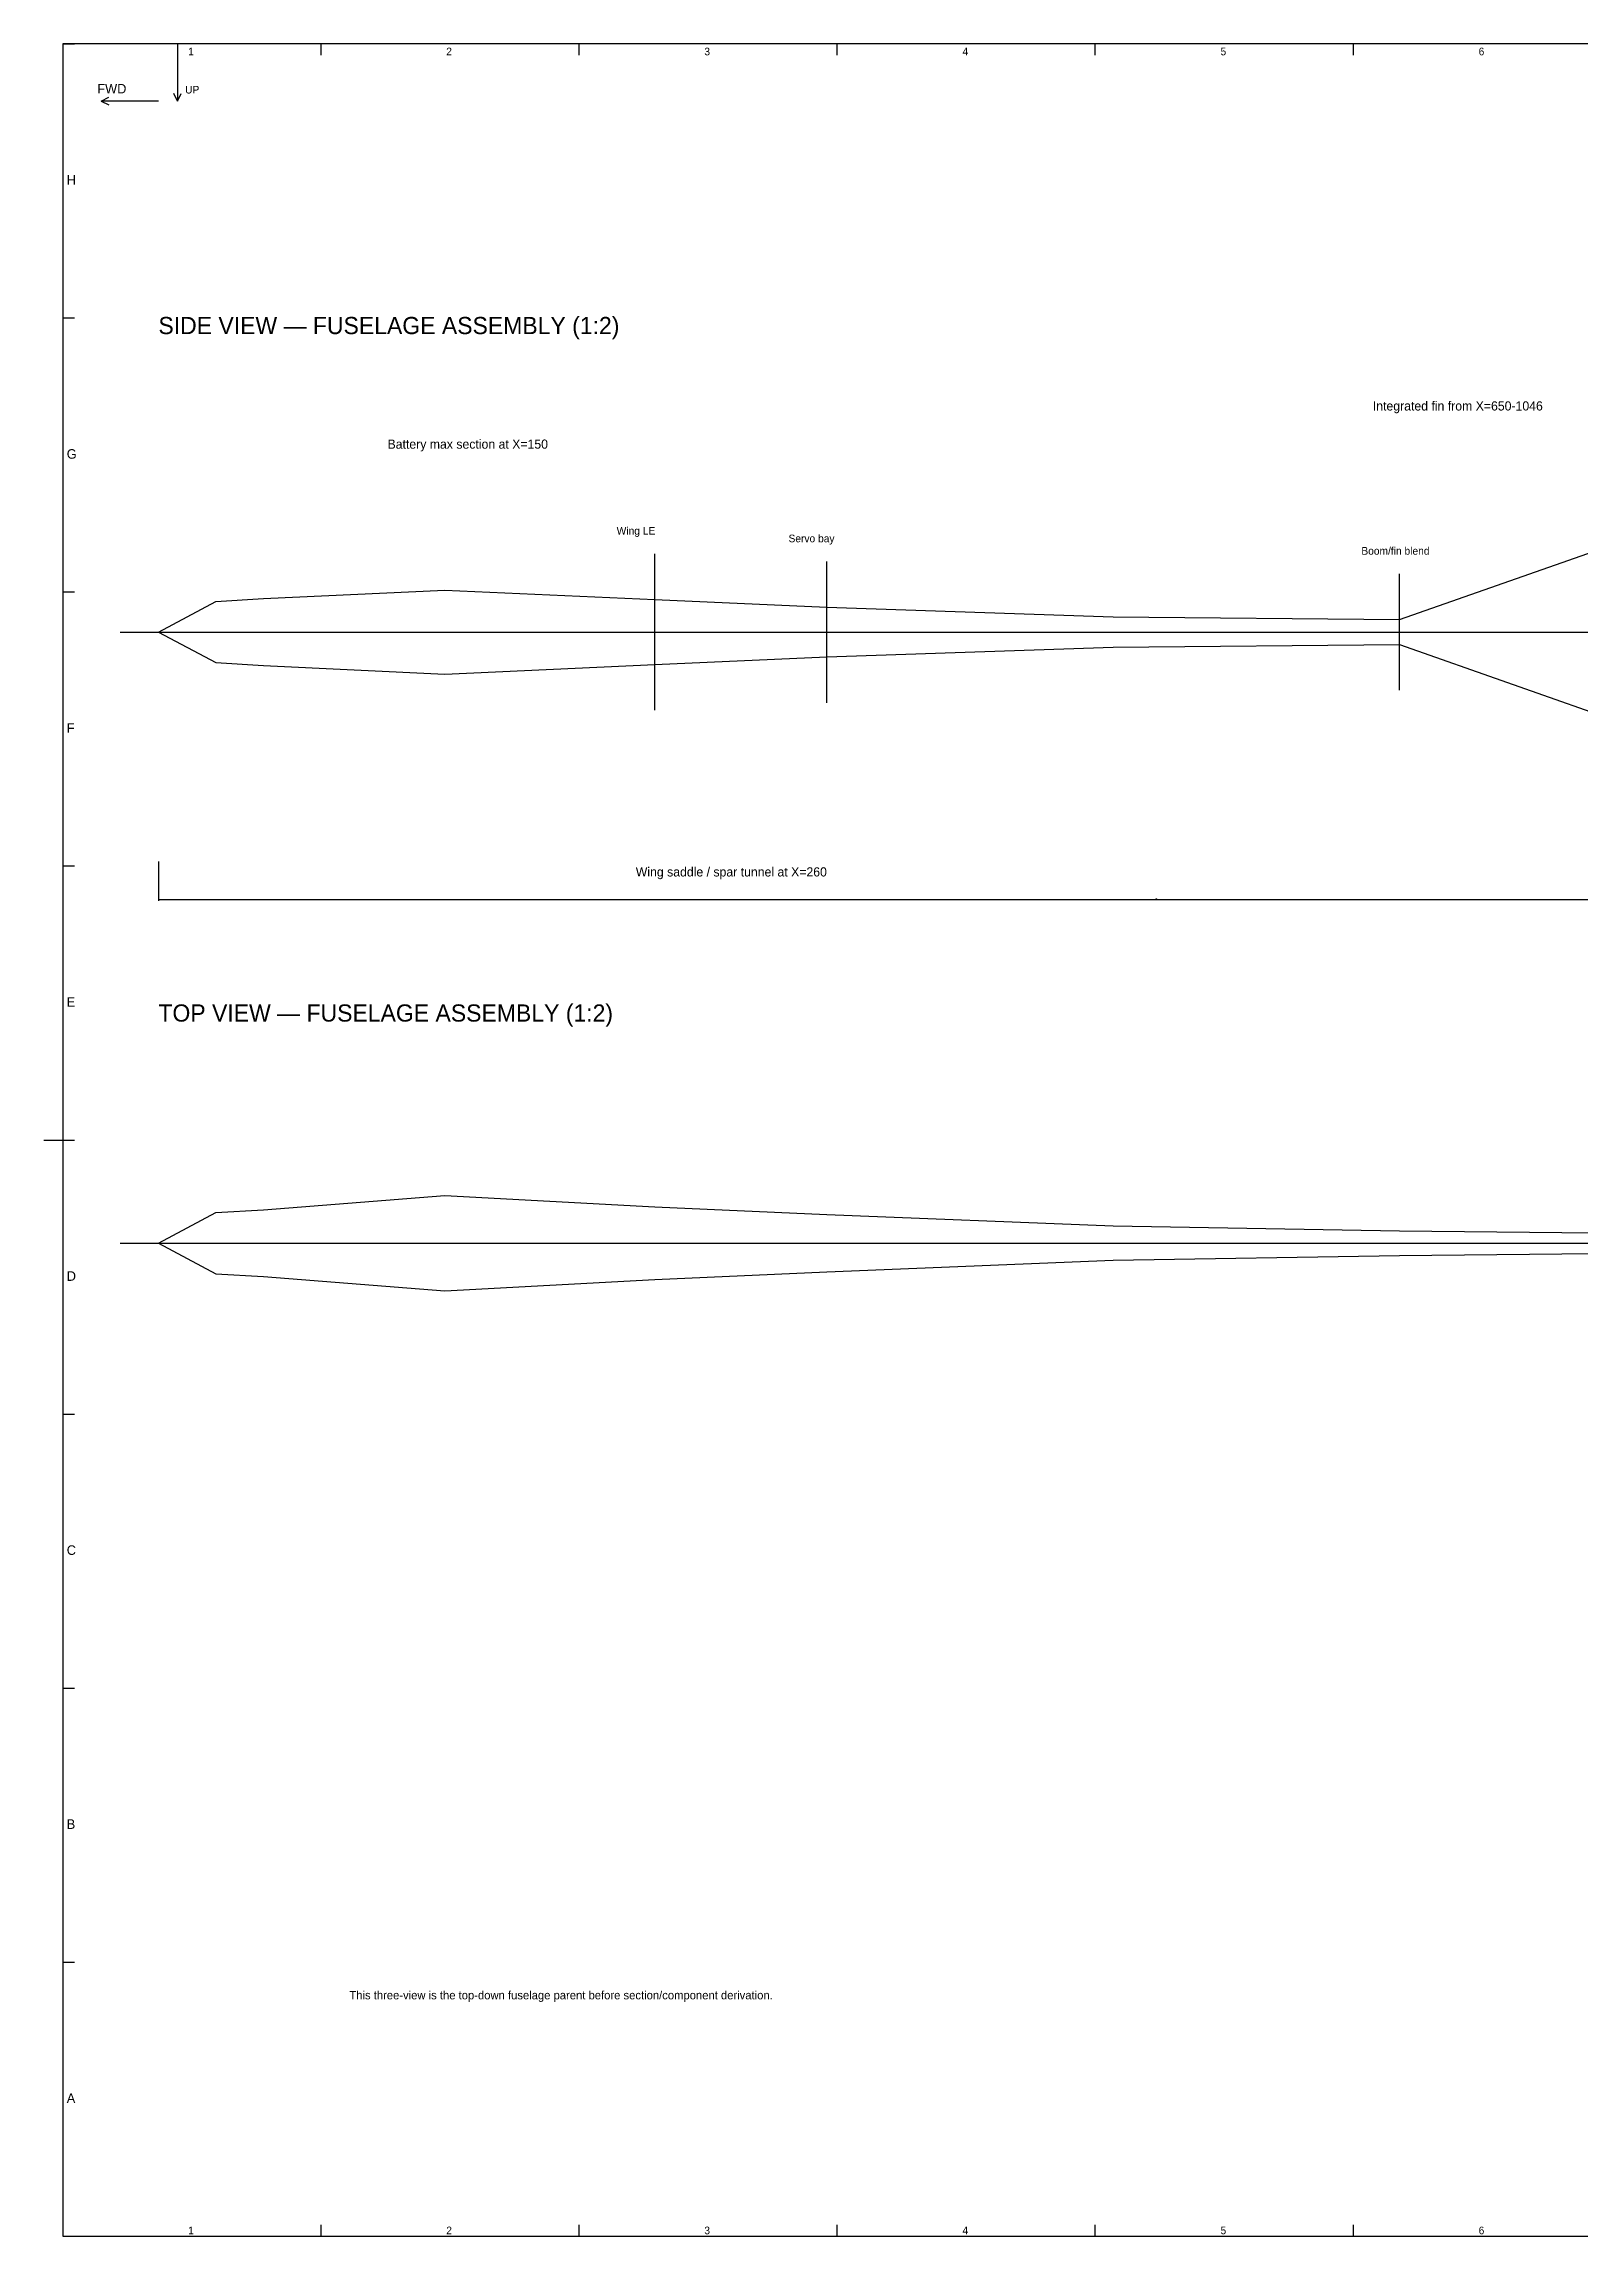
# Model space of a CAD drawing. Header units: metres. Extents: x 15 to 836, y 5 to 589.
# Drawn here: x 15 to 417, y 10 to 584 of the extents above; entities that cross this region are included whole.
import ezdxf

# ---------------------------------------------------------------- set-up
doc = ezdxf.new("R2010")
doc.units = ezdxf.units.M
for name, color, linetype in [('BORDER', 7, 'Continuous'), ('CENTERLINE', 5, 'Continuous'), ('DIMENSION', 1, 'Continuous'), ('ORIENTATION', 7, 'Continuous'), ('OUTLINE', 7, 'Continuous'), ('SECTION', 4, 'Continuous'), ('TEXT', 7, 'Continuous')]:
    doc.layers.add(name, color=color, linetype=linetype)
doc.styles.add('OpenSansCondensed-Light', font='OpenSansCondensed-Light.ttf')
doc.dimstyles.new('EZDXF', dxfattribs={"dimtxt": 0.25, "dimasz": 0.175, "dimexe": 0.375, "dimexo": 0.125, "dimgap": 0.1, "dimtad": 1, "dimlfac": 100, "dimzin": 12, "dimdsep": 46, "dimtxsty": 'OpenSansCondensed-Light', "dimblk": 'ARCHTICK', "dimcen": 2.5, "dimazin": 3, "dimtfac": 0.5, "dimtmove": 2, "dimatfit": 3})

# ---------------------------------------------------------------- blocks, each defined once
blk = doc.blocks.new('_ARCHTICK')
at = {"color": 0, "linetype": 'BYBLOCK', "const_width": 0.15}
blk.add_lwpolyline([(-0.5, -0.5), (0.5, 0.5)], dxfattribs=at)

msp = doc.modelspace()

# ---------------------------------------------------------------- linework, layer by layer
at = {"layer": 'BORDER'}
for p, q in [((831, 584), (20, 584)), ((20, 584), (20, 10)), ((20, 584), (23, 584)), ((87.58333, 581), (87.58333, 584)), ((155.16667, 581), (155.16667, 584)), ((222.75, 581), (222.75, 584)), ((290.33333, 581), (290.33333, 584)), ((357.91667, 581), (357.91667, 584)), ((20, 512.25), (23, 512.25)), ((20, 440.5), (23, 440.5)), ((20, 368.75), (23, 368.75)), ((15, 297), (20, 297)), ((20, 297), (23, 297)), ((20, 225.25), (23, 225.25)), ((20, 153.5), (23, 153.5)), ((20, 81.75), (23, 81.75)), ((87.58333, 10), (87.58333, 13)), ((155.16667, 10), (155.16667, 13)), ((222.75, 10), (222.75, 13)), ((290.33333, 10), (290.33333, 13)), ((357.91667, 10), (357.91667, 13)), ((20, 10), (831, 10))]:
    msp.add_line(p, q, dxfattribs=at)
at = {"layer": 'CENTERLINE'}
for p, q in [((35, 430), (585, 430)), ((35, 270), (585, 270))]:
    msp.add_line(p, q, dxfattribs=at)
at = {"layer": 'ORIENTATION'}
for p, q in [((50, 584), (50, 569)), ((30, 569), (32, 570)), ((45, 569), (30, 569)), ((30, 569), (32, 568)), ((50, 569), (49, 571)), ((50, 569), (51, 571))]:
    msp.add_line(p, q, dxfattribs=at)
at = {"layer": 'OUTLINE'}
for p, q in [((370, 433.25), (478, 471.25)), ((45, 430), (60, 438)), ((60, 438), (72.5, 438.75)), ((72.5, 438.75), (120, 441)), ((120, 441), (175, 438.5)), ((175, 438.5), (220, 436.5)), ((220, 436.5), (295, 434)), ((295, 434), (370, 433.25)), ((45, 430), (60, 422)), ((220, 423.5), (295, 426)), ((295, 426), (370, 426.75)), ((370, 426.75), (478, 388.75)), ((60, 422), (72.5, 421.25)), ((72.5, 421.25), (120, 419)), ((120, 419), (175, 421.5)), ((175, 421.5), (220, 423.5)), ((72.5, 278.75), (120, 282.5)), ((120, 282.5), (175, 279.5)), ((45, 270), (60, 278)), ((60, 278), (72.5, 278.75)), ((175, 279.5), (220, 277.5)), ((220, 277.5), (295, 274.5)), ((45, 270), (60, 262)), ((295, 274.5), (370, 273.25)), ((370, 273.25), (478, 272.125)), ((220, 262.5), (295, 265.5)), ((295, 265.5), (370, 266.75)), ((370, 266.75), (478, 267.875)), ((60, 262), (72.5, 261.25)), ((72.5, 261.25), (120, 257.5)), ((120, 257.5), (175, 260.5)), ((175, 260.5), (220, 262.5))]:
    msp.add_line(p, q, dxfattribs=at)
at = {"layer": 'SECTION'}
for p, q in [((175, 409.5), (175, 450.5)), ((220, 411.5), (220, 448.5)), ((370, 414.75), (370, 445.25))]:
    msp.add_line(p, q, dxfattribs=at)

# ---------------------------------------------------------------- texts
at = {"layer": 'BORDER'}
for s, height, p in [('1', 2, (52.79167, 581)), ('2', 2, (120.375, 581)), ('3', 2, (187.95833, 581)), ('4', 2, (255.54167, 581)), ('5', 2, (323.125, 581)), ('6', 2, (390.70833, 581)), ('H', 2.5, (21, 547.125)), ('G', 2.5, (21, 475.375)), ('F', 2.5, (21, 403.625)), ('E', 2.5, (21, 331.875)), ('D', 2.5, (21, 260.125)), ('C', 2.5, (21, 188.375)), ('B', 2.5, (21, 116.625)), ('A', 2.5, (21, 44.875)), ('1', 2, (52.79167, 10.5)), ('2', 2, (120.375, 10.5)), ('3', 2, (187.95833, 10.5)), ('4', 2, (255.54167, 10.5)), ('5', 2, (323.125, 10.5)), ('6', 2, (390.70833, 10.5))]:
    msp.add_text(s, height=height, dxfattribs=at).set_placement(p)
at = {"layer": 'ORIENTATION'}
for s, height, p in [('FWD', 2.5, (29, 571)), ('UP', 2, (52, 571))]:
    msp.add_text(s, height=height, dxfattribs=at).set_placement(p)
at = {"layer": 'TEXT'}
for s, height, p in [('SIDE VIEW — FUSELAGE ASSEMBLY (1:2)', 4.5, (45, 508)), ('Integrated fin from X=650-1046', 2.4, (363, 488)), ('Battery max section at X=150', 2.4, (105, 478)), ('Wing LE', 2, (165, 455.5)), ('Servo bay', 2, (210, 453.5)), ('Boom/fin blend', 2, (360, 450.25)), ('Wing saddle / spar tunnel at X=260', 2.4, (170, 366)), ('TOP VIEW — FUSELAGE ASSEMBLY (1:2)', 4.5, (45, 328)), ('This three-view is the top-down fuselage parent before section/component derivation.', 2.2, (95, 72))]:
    msp.add_text(s, height=height, dxfattribs=at).set_placement(p)

# ---------------------------------------------------------------- dimensions: what is measured, and where the dimension line sits
at = {"layer": 'DIMENSION'}
msp.add_linear_dim(base=(45, 360), p1=(45, 370), p2=(568, 370), dimstyle='EZDXF', dxfattribs=at).render()

doc.saveas('drawing.dxf')
